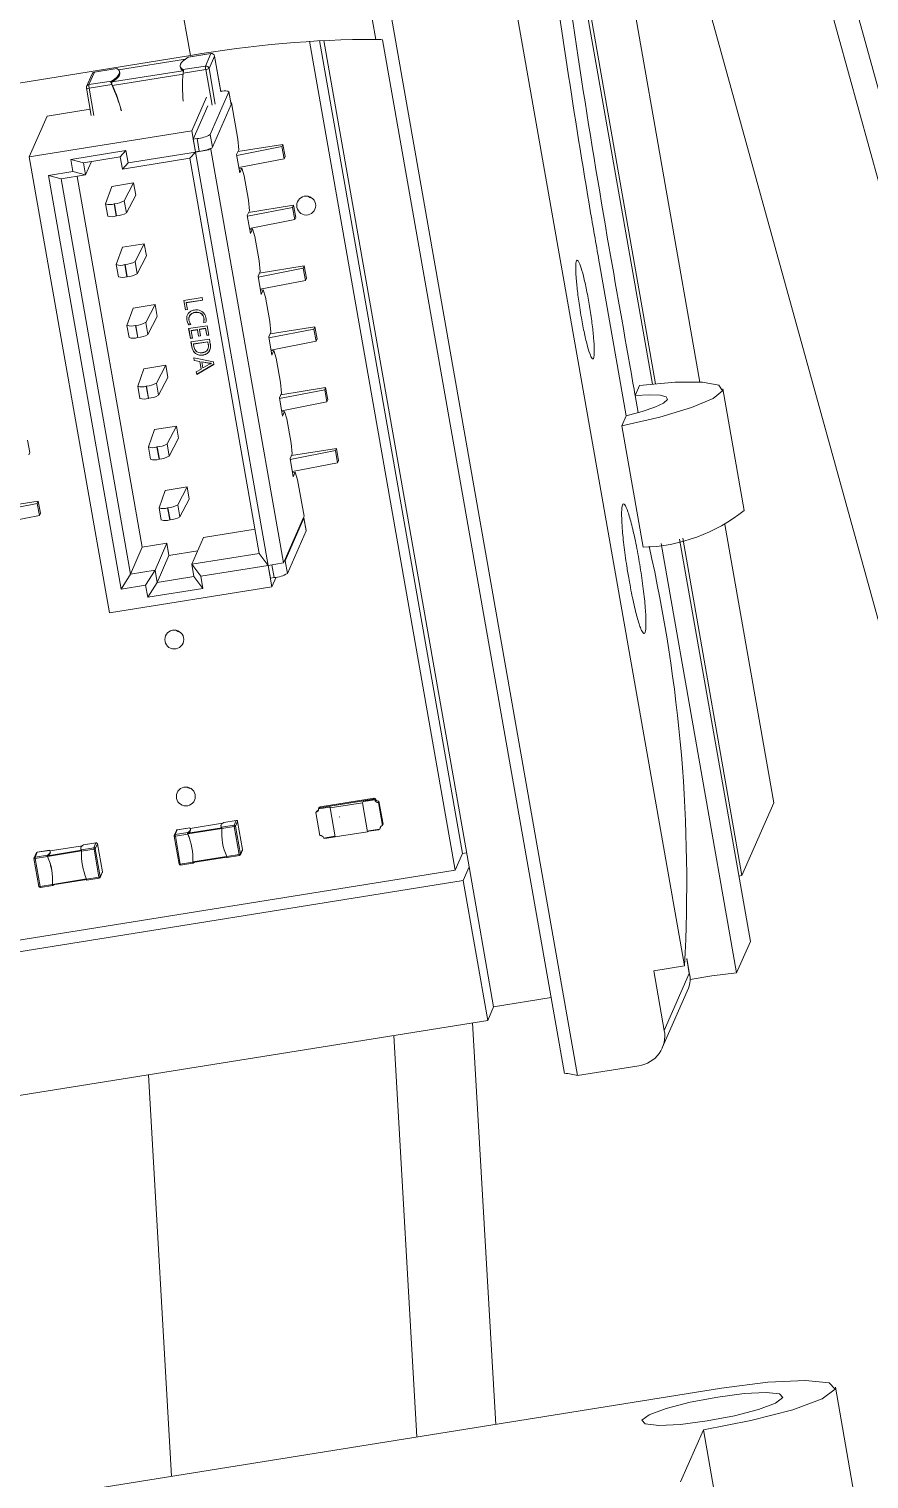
# Model space of a CAD drawing. Header units: millimetres. Extents: x 0 to 1189, y 0 to 841.
# Drawn here: x 299.969 to 302.661, y 567.352 to 571.995 of the extents above; entities that cross this region are included whole.
import ezdxf

# ---------------------------------------------------------------- set-up
doc = ezdxf.new("R2010")
doc.units = ezdxf.units.MM
doc.layers.get('0').update_dxf_attribs({"lineweight": 18})

msp = doc.modelspace()

# ---------------------------------------------------------------- linework, layer by layer
at = {"color": 7, "linetype": 'Continuous', "lineweight": 15}
for p, q in [((302.019, 573.9375), (303.4023, 568.9326)), ((301.6556, 573.8448), (302.9602, 569.1247)), ((301.2298, 573.7685), (302.0695, 568.9948)), ((300.7727, 573.7139), (301.0809, 571.9618)), ((300.8368, 573.7056), (301.7272, 568.6438)), ((300.3837, 572.494), (300.4864, 571.9099)), ((301.8353, 572.4765), (302.1188, 570.8646)), ((301.9666, 570.8583), (301.6965, 572.3937)), ((301.7057, 572.3994), (301.9766, 570.8593)), ((302.5724, 572.2294), (303.4769, 568.957)), ((301.3345, 569.3015), (300.8676, 571.9557)), ((301.3578, 569.3548), (300.8999, 571.9578)), ((300.9138, 571.9586), (301.3794, 569.3118)), ((301.6846, 568.651), (301.1025, 571.9606)), ((300.4864, 571.9099), (299.1109, 571.6898)), ((300.4708, 571.899), (300.256, 571.8647)), ((300.4799, 571.905), (300.5522, 571.9166)), ((300.4799, 571.905), (300.4805, 571.9051)), ((300.5524, 571.9167), (300.4805, 571.9052)), ((300.5522, 571.9166), (300.5347, 571.8766)), ((300.5638, 571.9084), (300.5463, 571.8685)), ((300.5839, 571.7945), (300.5638, 571.9086)), ((300.5638, 571.9086), (300.5638, 571.9084)), ((300.1714, 571.8511), (300.1539, 571.8111)), ((300.1789, 571.8568), (300.1614, 571.8169)), ((300.1789, 571.8568), (300.2512, 571.8684)), ((300.2509, 571.8685), (300.179, 571.857)), ((300.4623, 571.8616), (300.2357, 571.8254)), ((300.2603, 571.8542), (300.2596, 571.8581)), ((300.454, 571.8753), (300.4547, 571.8714)), ((300.5347, 571.8766), (300.4624, 571.865)), ((300.4634, 571.8536), (300.5357, 571.8652)), ((300.1533, 571.8055), (300.1532, 571.8054)), ((300.1532, 571.8054), (300.1685, 571.7186)), ((300.2337, 571.8284), (300.1614, 571.8169)), ((300.1623, 571.8055), (300.2347, 571.817)), ((300.5499, 571.6573), (300.6097, 571.7938)), ((300.6097, 571.7938), (300.6169, 571.753)), ((300.617, 571.7536), (300.6098, 571.7945)), ((300.491, 571.6694), (300.5378, 571.7763)), ((300.4959, 571.6424), (300.5426, 571.749)), ((300.6169, 571.753), (300.5571, 571.6164)), ((300.6177, 571.759), (300.6161, 571.7587)), ((300.6166, 571.7563), (300.6177, 571.759)), ((300.6383, 571.6422), (300.6177, 571.759)), ((299.9703, 571.586), (300.0271, 571.7159)), ((300.0271, 571.7159), (300.1651, 571.738)), ((300.491, 571.6694), (299.9703, 571.586)), ((300.491, 571.6694), (300.503, 571.6012)), ((300.5571, 571.6164), (300.5499, 571.6573)), ((300.28, 571.6056), (300.1031, 571.5773)), ((300.2616, 571.5854), (300.28, 571.6056)), ((300.2868, 571.5666), (300.28, 571.6056)), ((300.4959, 571.6424), (300.5077, 571.6443)), ((300.4959, 571.6424), (300.5031, 571.6016)), ((300.503, 571.6012), (300.5521, 571.6091)), ((300.5031, 571.6016), (300.5149, 571.6035)), ((300.5077, 571.6443), (300.5149, 571.6035)), ((300.5521, 571.6091), (300.5543, 571.614)), ((300.785, 570.2852), (300.5521, 571.6091)), ((300.6347, 571.593), (300.6412, 571.608)), ((300.7797, 571.6184), (300.6352, 571.5902)), ((300.6412, 571.608), (300.6383, 571.6422)), ((300.6389, 571.6025), (300.7828, 571.6256)), ((300.7828, 571.6256), (300.7797, 571.6184)), ((300.7866, 571.5795), (300.7797, 571.6184)), ((300.7897, 571.5866), (300.7828, 571.6256)), ((300.2271, 570.1259), (299.9703, 571.586)), ((300.11, 571.5383), (300.1031, 571.5773)), ((300.1437, 571.5665), (300.1031, 571.5773)), ((300.1437, 571.5665), (300.2616, 571.5854)), ((300.1506, 571.5276), (300.1437, 571.5665)), ((300.1506, 571.5276), (300.1694, 571.5706)), ((300.2616, 571.5854), (300.2685, 571.5464)), ((300.2685, 571.5464), (300.4847, 571.581)), ((300.2685, 571.5464), (300.2868, 571.5666)), ((300.503, 571.6012), (300.2868, 571.5666)), ((300.4847, 571.581), (300.503, 571.6012)), ((300.7072, 570.3156), (300.4847, 571.581)), ((300.5031, 571.6016), (300.503, 571.6012)), ((300.7358, 570.2774), (300.503, 571.6012)), ((300.6347, 571.593), (300.6449, 571.5346)), ((300.7866, 571.5795), (300.642, 571.5513)), ((300.7897, 571.5866), (300.7866, 571.5795)), ((300.11, 571.5383), (300.0314, 571.5257)), ((300.2642, 570.2019), (300.0314, 571.5257)), ((300.0314, 571.5257), (300.072, 571.515)), ((300.072, 571.515), (300.1506, 571.5276)), ((300.2946, 570.2495), (300.072, 571.515)), ((300.1506, 571.5276), (300.11, 571.5383)), ((300.3323, 570.3357), (300.1234, 571.5232)), ((300.6426, 571.5481), (300.6515, 571.5496)), ((300.6515, 571.5496), (300.6449, 571.5346)), ((300.6588, 571.5253), (300.6515, 571.5496)), ((300.6725, 571.4475), (300.6588, 571.5253)), ((300.215, 571.4355), (300.2344, 571.491)), ((300.3047, 571.5023), (300.2344, 571.491)), ((300.3047, 571.5023), (300.2748, 571.4451)), ((300.3115, 571.4633), (300.3047, 571.5023)), ((300.2149, 571.4351), (300.2218, 571.3962)), ((300.2432, 571.4355), (300.2423, 571.4353)), ((300.2423, 571.4353), (300.2491, 571.3964)), ((300.25, 571.3966), (300.2432, 571.4355)), ((300.2817, 571.4062), (300.2748, 571.4451)), ((300.2817, 571.4062), (300.3115, 571.4633)), ((300.814, 571.4238), (300.6694, 571.3955)), ((300.6755, 571.4133), (300.6725, 571.4475)), ((300.6731, 571.4078), (300.8171, 571.4309)), ((300.8171, 571.4309), (300.814, 571.4238)), ((300.8208, 571.3848), (300.814, 571.4238)), ((300.8239, 571.392), (300.8171, 571.4309)), ((300.25, 571.3966), (300.2491, 571.3964)), ((300.6689, 571.3983), (300.6755, 571.4133)), ((300.6689, 571.3983), (300.6792, 571.3399)), ((300.8208, 571.3848), (300.6763, 571.3566)), ((300.8239, 571.392), (300.8208, 571.3848)), ((300.6768, 571.3534), (300.6858, 571.3549)), ((300.6858, 571.3549), (300.6792, 571.3399)), ((300.6931, 571.3307), (300.6858, 571.3549)), ((300.7068, 571.2528), (300.6931, 571.3307)), ((300.2492, 571.2409), (300.2687, 571.2963)), ((300.3389, 571.3076), (300.2687, 571.2963)), ((300.3389, 571.3076), (300.3091, 571.2504)), ((300.3458, 571.2687), (300.3389, 571.3076)), ((300.2492, 571.2405), (300.256, 571.2015)), ((300.2774, 571.2408), (300.2765, 571.2407)), ((300.2765, 571.2407), (300.2834, 571.2017)), ((300.2843, 571.2019), (300.2774, 571.2408)), ((300.3159, 571.2115), (300.3091, 571.2504)), ((300.3159, 571.2115), (300.3458, 571.2687)), ((300.7097, 571.2186), (300.7068, 571.2528)), ((300.7073, 571.2132), (300.8513, 571.2362)), ((300.8513, 571.2362), (300.8482, 571.2291)), ((300.8582, 571.1973), (300.8513, 571.2362)), ((301.7971, 571.2434), (301.8827, 570.7567)), ((300.2843, 571.2019), (300.2834, 571.2017)), ((300.7032, 571.2036), (300.7097, 571.2186)), ((300.7032, 571.2036), (300.7134, 571.1452)), ((300.8482, 571.2291), (300.7036, 571.2008)), ((300.855, 571.1901), (300.7105, 571.1619)), ((300.855, 571.1901), (300.8482, 571.2291)), ((300.8582, 571.1973), (300.855, 571.1901)), ((300.711, 571.1588), (300.72, 571.1602)), ((300.72, 571.1602), (300.7134, 571.1452)), ((300.7273, 571.136), (300.72, 571.1602)), ((300.2834, 571.0462), (300.3029, 571.1017)), ((300.3732, 571.1129), (300.3029, 571.1017)), ((300.3732, 571.1129), (300.3433, 571.0558)), ((300.38, 571.074), (300.3732, 571.1129)), ((300.5241, 571.1349), (300.4651, 571.1254)), ((300.4651, 571.1254), (300.4704, 571.0955)), ((300.4705, 571.0958), (300.4653, 571.1255)), ((300.4704, 571.0955), (300.4769, 571.0966)), ((300.4705, 571.0958), (300.4704, 571.0955)), ((300.4768, 571.0968), (300.4705, 571.0958)), ((300.473, 571.1186), (300.5255, 571.127)), ((300.4731, 571.119), (300.473, 571.1186)), ((300.4769, 571.0966), (300.473, 571.1186)), ((300.5254, 571.1273), (300.4731, 571.119)), ((300.5255, 571.127), (300.5241, 571.1349)), ((300.741, 571.0581), (300.7273, 571.136)), ((300.3502, 571.0168), (300.3433, 571.0558)), ((300.3502, 571.0168), (300.38, 571.074)), ((300.4755, 571.0634), (300.4754, 571.063)), ((300.482, 571.0476), (300.4884, 571.0486)), ((300.4821, 571.0479), (300.482, 571.0476)), ((300.4882, 571.0489), (300.4821, 571.0479)), ((300.4843, 571.077), (300.4841, 571.0767)), ((300.5016, 571.0876), (300.5015, 571.0873)), ((300.5283, 571.055), (300.5362, 571.0563)), ((300.5285, 571.0553), (300.5283, 571.055)), ((300.5364, 571.0566), (300.5285, 571.0553)), ((300.5298, 571.0696), (300.5297, 571.0693)), ((300.744, 571.0239), (300.741, 571.0581)), ((300.2834, 571.0458), (300.2903, 571.0068)), ((300.3117, 571.0461), (300.3108, 571.046)), ((300.3108, 571.046), (300.3176, 571.007)), ((300.3185, 571.0072), (300.3117, 571.0461)), ((300.3185, 571.0072), (300.3176, 571.007)), ((300.5399, 571.0451), (300.4809, 571.0357)), ((300.4809, 571.0357), (300.4864, 571.0043)), ((300.4866, 571.0047), (300.4811, 571.0357)), ((300.4864, 571.0043), (300.4929, 571.0054)), ((300.4866, 571.0047), (300.4864, 571.0043)), ((300.4928, 571.0057), (300.4866, 571.0047)), ((300.5474, 571.0024), (300.4884, 570.9929)), ((300.4888, 571.0289), (300.5089, 571.0321)), ((300.4889, 571.0292), (300.4888, 571.0289)), ((300.4929, 571.0054), (300.4888, 571.0289)), ((300.509, 571.0324), (300.4889, 571.0292)), ((300.509, 571.0324), (300.5089, 571.0321)), ((300.5089, 571.0321), (300.5125, 571.0114)), ((300.5127, 571.0118), (300.509, 571.0324)), ((300.5125, 571.0114), (300.519, 571.0125)), ((300.5127, 571.0118), (300.5125, 571.0114)), ((300.5189, 571.0128), (300.5127, 571.0118)), ((300.5154, 571.0331), (300.5348, 571.0362)), ((300.5155, 571.0335), (300.5154, 571.0331)), ((300.519, 571.0125), (300.5154, 571.0331)), ((300.5349, 571.0366), (300.5155, 571.0335)), ((300.5349, 571.0366), (300.5348, 571.0362)), ((300.5348, 571.0362), (300.5387, 571.0142)), ((300.5388, 571.0145), (300.5349, 571.0366)), ((300.5387, 571.0142), (300.5451, 571.0152)), ((300.5388, 571.0145), (300.5387, 571.0142)), ((300.5451, 571.0155), (300.5388, 571.0145)), ((300.5451, 571.0152), (300.5399, 571.0451)), ((300.5503, 570.9859), (300.5474, 571.0024)), ((300.7374, 571.0089), (300.744, 571.0239)), ((300.7374, 571.0089), (300.7477, 570.9505)), ((300.8824, 571.0344), (300.7379, 571.0062)), ((300.7416, 571.0185), (300.8856, 571.0415)), ((300.8856, 571.0415), (300.8824, 571.0344)), ((300.8893, 570.9955), (300.8824, 571.0344)), ((300.8924, 571.0026), (300.8856, 571.0415)), ((300.8924, 571.0026), (300.8893, 570.9955)), ((300.4884, 570.9929), (300.4912, 570.9771)), ((300.4914, 570.9774), (300.4886, 570.993)), ((300.4912, 570.9771), (300.4914, 570.9774)), ((300.4963, 570.9862), (300.5423, 570.9935)), ((300.4964, 570.9865), (300.4963, 570.9862)), ((300.4977, 570.9779), (300.4963, 570.9862)), ((300.4964, 570.9865), (300.5424, 570.9938)), ((300.542, 570.9692), (300.5422, 570.9695)), ((300.5424, 570.9938), (300.5423, 570.9935)), ((300.5423, 570.9935), (300.5438, 570.9849)), ((300.5424, 570.9938), (300.5439, 570.9852)), ((300.5438, 570.9849), (300.5439, 570.9852)), ((300.8893, 570.9955), (300.7447, 570.9672)), ((300.7453, 570.9641), (300.7542, 570.9655)), ((300.7542, 570.9655), (300.7477, 570.9505)), ((300.7616, 570.9413), (300.7542, 570.9655)), ((300.3177, 570.8515), (300.3371, 570.907)), ((300.4074, 570.9182), (300.3371, 570.907)), ((300.4074, 570.9182), (300.3776, 570.8611)), ((300.4143, 570.8793), (300.4074, 570.9182)), ((300.5603, 570.929), (300.4974, 570.9417)), ((300.4974, 570.9417), (300.4989, 570.9331)), ((300.4991, 570.9334), (300.4977, 570.9416)), ((300.4991, 570.9334), (300.4989, 570.9331)), ((300.4989, 570.9331), (300.5165, 570.9302)), ((300.5166, 570.9305), (300.4991, 570.9334)), ((300.5067, 570.889), (300.5617, 570.9212)), ((300.5616, 570.9214), (300.5069, 570.8893)), ((300.5166, 570.9305), (300.5165, 570.9302)), ((300.5165, 570.9302), (300.5207, 570.9061)), ((300.5209, 570.9064), (300.5166, 570.9305)), ((300.5233, 570.9293), (300.5234, 570.9296)), ((300.5267, 570.9097), (300.5233, 570.9293)), ((300.5233, 570.9293), (300.5494, 570.9245)), ((300.5496, 570.9248), (300.5234, 570.9296)), ((300.5498, 570.9225), (300.5267, 570.9097)), ((300.5271, 570.9511), (300.5269, 570.9508)), ((300.5494, 570.9245), (300.5496, 570.9248)), ((300.5537, 570.9242), (300.5539, 570.9245)), ((300.5539, 570.9244), (300.5538, 570.924)), ((300.5617, 570.9212), (300.5603, 570.929)), ((300.7753, 570.8634), (300.7616, 570.9413)), ((300.3844, 570.8221), (300.3776, 570.8611)), ((300.3844, 570.8221), (300.4143, 570.8793)), ((300.5207, 570.9061), (300.5052, 570.8975)), ((300.5052, 570.8975), (300.5067, 570.889)), ((300.5069, 570.8893), (300.5054, 570.8976)), ((300.5069, 570.8893), (300.5067, 570.889)), ((300.5209, 570.9064), (300.5207, 570.9061)), ((300.7782, 570.8292), (300.7753, 570.8634)), ((300.3177, 570.8511), (300.3245, 570.8122)), ((300.3459, 570.8514), (300.345, 570.8513)), ((300.345, 570.8513), (300.3519, 570.8124)), ((300.3528, 570.8125), (300.3459, 570.8514)), ((300.7716, 570.8142), (300.7782, 570.8292)), ((300.7716, 570.8142), (300.7819, 570.7558)), ((300.9167, 570.8397), (300.7721, 570.8115)), ((300.7758, 570.8238), (300.9198, 570.8468)), ((300.9198, 570.8468), (300.9167, 570.8397)), ((300.9235, 570.8008), (300.9167, 570.8397)), ((300.9267, 570.8079), (300.9198, 570.8468)), ((301.9112, 570.822), (301.9252, 570.8539)), ((302.2611, 570.4536), (302.1927, 570.8429)), ((300.3528, 570.8125), (300.3519, 570.8124)), ((300.9235, 570.8008), (300.779, 570.7725)), ((300.7795, 570.7694), (300.7885, 570.7708)), ((300.7885, 570.7708), (300.7819, 570.7558)), ((300.7958, 570.7466), (300.7885, 570.7708)), ((300.9267, 570.8079), (300.9235, 570.8008)), ((300.4417, 570.7235), (300.3714, 570.7123)), ((300.4417, 570.7235), (300.4118, 570.6664)), ((300.4485, 570.6846), (300.4417, 570.7235)), ((300.8095, 570.6687), (300.7958, 570.7466)), ((301.8687, 570.7249), (301.8827, 570.7567)), ((301.8687, 570.7249), (301.9372, 570.3355)), ((299.9716, 570.639), (299.9648, 570.678)), ((300.3519, 570.6568), (300.3714, 570.7123)), ((300.4186, 570.6275), (300.4485, 570.6846)), ((299.9716, 570.639), (299.9685, 570.6319)), ((300.3519, 570.6564), (300.3587, 570.6175)), ((300.3802, 570.6568), (300.3793, 570.6566)), ((300.3793, 570.6566), (300.3861, 570.6177)), ((300.387, 570.6178), (300.3802, 570.6568)), ((300.4186, 570.6275), (300.4118, 570.6664)), ((300.8059, 570.6196), (300.8125, 570.6345)), ((300.9509, 570.645), (300.8064, 570.6168)), ((300.8125, 570.6345), (300.8095, 570.6687)), ((300.8101, 570.6291), (300.9541, 570.6522)), ((300.9541, 570.6522), (300.9509, 570.645)), ((300.9578, 570.6061), (300.9509, 570.645)), ((300.9609, 570.6132), (300.9541, 570.6522)), ((300.387, 570.6178), (300.3861, 570.6177)), ((300.8059, 570.6196), (300.8162, 570.5612)), ((300.9578, 570.6061), (300.8132, 570.5778)), ((300.9609, 570.6132), (300.9578, 570.6061)), ((300.8138, 570.5747), (300.8227, 570.5761)), ((300.8227, 570.5761), (300.8162, 570.5612)), ((300.8301, 570.5519), (300.8227, 570.5761)), ((300.8506, 570.4351), (300.8301, 570.5519)), ((300.3862, 570.4621), (300.4056, 570.5176)), ((300.4759, 570.5289), (300.4056, 570.5176)), ((300.4759, 570.5289), (300.446, 570.4717)), ((300.4529, 570.4328), (300.4828, 570.4899)), ((300.4828, 570.4899), (300.4759, 570.5289)), ((299.9959, 570.4761), (299.8513, 570.4479)), ((299.855, 570.4602), (299.999, 570.4833)), ((299.999, 570.4833), (299.9959, 570.4761)), ((300.0027, 570.4372), (299.9959, 570.4761)), ((300.0059, 570.4443), (299.999, 570.4833)), ((300.0059, 570.4443), (300.0027, 570.4372)), ((300.3861, 570.4617), (300.393, 570.4228)), ((300.4144, 570.4621), (300.4135, 570.4619)), ((300.4135, 570.4619), (300.4203, 570.423)), ((300.4213, 570.4231), (300.4144, 570.4621)), ((300.4529, 570.4328), (300.446, 570.4717)), ((300.0027, 570.4372), (299.8582, 570.409)), ((300.4213, 570.4231), (300.4203, 570.423)), ((300.8487, 570.4309), (300.7871, 570.2902)), ((300.79, 570.2926), (300.8498, 570.4291)), ((300.8506, 570.4351), (300.8487, 570.4309)), ((300.8498, 570.4291), (300.857, 570.3882)), ((300.8571, 570.3889), (300.8499, 570.4298)), ((302.1991, 570.408), (302.3557, 569.5176)), ((300.4911, 570.281), (300.5288, 570.3672)), ((300.5288, 570.3672), (300.6935, 570.3936)), ((300.7972, 570.2517), (300.857, 570.3882)), ((300.857, 570.3882), (300.8571, 570.3889)), ((302.2806, 569.0731), (302.0539, 570.3619)), ((302.0637, 570.3645), (302.2537, 569.2844)), ((300.3323, 570.3357), (300.2946, 570.2495)), ((300.3323, 570.3357), (300.4109, 570.3483)), ((300.4109, 570.3483), (300.3732, 570.2621)), ((300.38, 570.2232), (300.4178, 570.3094)), ((300.4109, 570.3483), (300.4178, 570.3094)), ((300.4178, 570.3094), (300.51, 570.3241)), ((300.7072, 570.3156), (300.4911, 570.281)), ((300.7358, 570.2774), (300.7072, 570.3156)), ((302.2366, 568.9725), (301.9947, 570.3477)), ((300.3732, 570.2621), (300.2946, 570.2495)), ((300.3428, 570.2145), (300.3732, 570.2621)), ((300.38, 570.2232), (300.3732, 570.2621)), ((300.5197, 570.2428), (300.4911, 570.281)), ((300.4911, 570.281), (300.4979, 570.2421)), ((300.5197, 570.2428), (300.7358, 570.2774)), ((300.785, 570.2852), (300.7358, 570.2774)), ((300.7358, 570.2774), (300.7478, 570.2092)), ((300.736, 570.2774), (300.7432, 570.2368)), ((300.7871, 570.2902), (300.785, 570.2852)), ((300.7972, 570.2517), (300.79, 570.2926)), ((300.2946, 570.2495), (300.2642, 570.2019)), ((300.2642, 570.2019), (300.3428, 570.2145)), ((300.3497, 570.1755), (300.3428, 570.2145)), ((300.3497, 570.1755), (300.38, 570.2232)), ((300.4979, 570.2421), (300.38, 570.2232)), ((300.5265, 570.2039), (300.4979, 570.2421)), ((300.5265, 570.2039), (300.5197, 570.2428)), ((300.7432, 570.2368), (300.755, 570.2387)), ((300.7612, 570.2398), (300.7478, 570.2092)), ((300.2271, 570.1259), (300.7478, 570.2092)), ((300.3497, 570.1755), (300.5265, 570.2039)), ((300.9004, 569.5008), (301.0733, 569.5285)), ((300.9018, 569.5041), (301.0748, 569.5318)), ((301.0409, 569.5233), (300.9328, 569.506)), ((300.9342, 569.5007), (301.0374, 569.5172)), ((301.0409, 569.5233), (301.0374, 569.5172)), ((301.0374, 569.5172), (301.0537, 569.4246)), ((301.0408, 569.521), (301.0774, 569.5268)), ((301.0412, 569.5214), (301.0409, 569.5233)), ((301.0738, 569.5266), (301.0412, 569.5214)), ((301.0733, 569.5285), (301.0748, 569.5318)), ((301.0753, 569.5299), (301.0738, 569.5266)), ((301.0792, 569.5308), (301.0752, 569.5302)), ((301.0774, 569.5268), (301.0792, 569.5308)), ((301.0907, 569.5227), (301.089, 569.5187)), ((301.089, 569.5187), (301.102, 569.4447)), ((301.0907, 569.5227), (301.1037, 569.4487)), ((302.3557, 569.5176), (302.2537, 569.2844)), ((300.8885, 569.4866), (300.8903, 569.4906)), ((300.9015, 569.4126), (300.8885, 569.4866)), ((300.8966, 569.4979), (300.9332, 569.5038)), ((300.8984, 569.5019), (300.8966, 569.4979)), ((300.901, 569.5023), (300.8984, 569.5019)), ((300.9004, 569.5008), (300.9018, 569.5041)), ((300.9005, 569.4988), (300.9004, 569.5008)), ((300.9342, 569.5007), (300.9328, 569.506)), ((300.9328, 569.506), (300.9331, 569.5041)), ((300.9504, 569.4081), (300.9342, 569.5007)), ((300.9631, 569.4728), (300.963, 569.4724)), ((300.9637, 569.4714), (300.9631, 569.4728)), ((300.4416, 569.4284), (300.4349, 569.413)), ((300.4446, 569.4306), (300.4379, 569.4153)), ((300.4778, 569.4217), (300.4379, 569.4153)), ((300.4845, 569.437), (300.4446, 569.4306)), ((300.4844, 569.4371), (300.4447, 569.4307)), ((300.587, 569.4372), (300.4782, 569.4198)), ((300.5872, 569.4349), (300.4784, 569.4175)), ((300.5899, 569.4519), (300.4861, 569.4353)), ((300.4873, 569.4315), (300.4869, 569.4334)), ((300.5842, 569.4428), (300.5846, 569.4408)), ((300.6265, 569.4455), (300.5866, 569.4391)), ((300.587, 569.4346), (300.6269, 569.441)), ((300.5933, 569.4545), (300.6333, 569.4608)), ((300.5933, 569.4545), (300.5935, 569.4545)), ((300.6333, 569.4609), (300.5935, 569.4545)), ((300.6333, 569.4608), (300.6265, 569.4455)), ((300.6269, 569.441), (300.6427, 569.3514)), ((300.6312, 569.4423), (300.6379, 569.4576)), ((300.6469, 569.3527), (300.6312, 569.4423)), ((300.6536, 569.3681), (300.6379, 569.4576)), ((300.6536, 569.368), (300.6379, 569.4576)), ((300.6379, 569.4576), (300.6379, 569.4576)), ((301.0537, 569.4246), (300.9504, 569.4081)), ((301.0537, 569.4246), (301.058, 569.426)), ((301.0939, 569.4334), (301.0573, 569.4275)), ((301.058, 569.426), (301.0577, 569.4276)), ((301.0904, 569.4312), (301.058, 569.426)), ((301.0904, 569.4312), (301.0912, 569.433)), ((301.0956, 569.4374), (301.0939, 569.4334)), ((301.102, 569.4447), (301.1037, 569.4487)), ((300.1406, 569.38), (300.0369, 569.3634)), ((300.1441, 569.3825), (300.184, 569.3889)), ((300.1441, 569.3825), (300.1443, 569.3826)), ((300.1841, 569.389), (300.1443, 569.3826)), ((300.184, 569.3889), (300.1773, 569.3736)), ((300.1819, 569.3704), (300.1887, 569.3857)), ((300.2044, 569.2962), (300.1887, 569.3857)), ((300.2044, 569.2961), (300.1887, 569.3857)), ((300.1887, 569.3857), (300.1887, 569.3857)), ((300.4347, 569.4108), (300.4346, 569.4107)), ((300.4346, 569.4107), (300.4504, 569.3212)), ((300.4383, 569.4108), (300.4782, 569.4172)), ((300.4383, 569.4108), (300.454, 569.3212)), ((300.4778, 569.4189), (300.4775, 569.4194)), ((300.9497, 569.4103), (300.9131, 569.4045)), ((300.9175, 569.4035), (300.9171, 569.4051)), ((300.9499, 569.4087), (300.9175, 569.4035)), ((300.9496, 569.4103), (300.9499, 569.4087)), ((300.9504, 569.4081), (300.9499, 569.4087)), ((299.9854, 569.3389), (299.9854, 569.3388)), ((299.9854, 569.3388), (300.0012, 569.2493)), ((299.9924, 569.3565), (299.9857, 569.3411)), ((299.9954, 569.3587), (299.9887, 569.3434)), ((300.0286, 569.3498), (299.9887, 569.3434)), ((299.9891, 569.3389), (300.029, 569.3452)), ((299.9891, 569.3389), (300.0048, 569.2493)), ((300.0352, 569.3652), (299.9954, 569.3588)), ((300.0353, 569.3651), (299.9954, 569.3587)), ((300.0286, 569.347), (300.0283, 569.3475)), ((300.1377, 569.3653), (300.029, 569.3479)), ((300.1379, 569.363), (300.0292, 569.3456)), ((300.038, 569.3596), (300.0377, 569.3615)), ((300.135, 569.3709), (300.1354, 569.3689)), ((300.1773, 569.3736), (300.1374, 569.3672)), ((300.1378, 569.3627), (300.1777, 569.3691)), ((300.1777, 569.3691), (300.1935, 569.2795)), ((300.1977, 569.2808), (300.1819, 569.3704)), ((300.4945, 569.3263), (300.6034, 569.3437)), ((300.6427, 569.3514), (300.6028, 569.345)), ((300.6038, 569.3418), (300.6436, 569.3481)), ((300.6466, 569.3505), (300.6534, 569.3658)), ((300.6536, 569.368), (300.6469, 569.3527)), ((301.3578, 569.3548), (301.3345, 569.3015)), ((301.3714, 569.357), (301.3578, 569.3548)), ((299.4128, 568.9939), (301.3345, 569.3015)), ((300.1974, 569.2786), (300.2041, 569.2939)), ((300.2044, 569.2961), (300.1977, 569.2808)), ((300.494, 569.3276), (300.454, 569.3212)), ((300.455, 569.3179), (300.4948, 569.3243)), ((300.494, 569.3259), (300.4941, 569.3266)), ((301.3604, 569.2685), (301.3794, 569.3118)), ((301.4581, 568.864), (301.3794, 569.3118)), ((302.2537, 569.2844), (302.2437, 569.2828)), ((301.3604, 569.2685), (299.3953, 568.9539)), ((300.0448, 569.2557), (300.0048, 569.2493)), ((300.0058, 569.246), (300.0455, 569.2524)), ((300.0448, 569.254), (300.0449, 569.2547)), ((300.0453, 569.2544), (300.1542, 569.2718)), ((300.1935, 569.2795), (300.1535, 569.2731)), ((300.1546, 569.2698), (300.1944, 569.2762)), ((301.4392, 568.8207), (301.3604, 569.2685)), ((302.2806, 569.0731), (302.2366, 568.9725)), ((302.0867, 568.9627), (302.0768, 569.0187)), ((302.0695, 568.9948), (301.9713, 568.9791)), ((301.9713, 568.9791), (302.0048, 568.7883)), ((302.0048, 568.7883), (302.0847, 568.9709)), ((301.9982, 568.7325), (302.0821, 568.9241)), ((301.4392, 568.8207), (301.4581, 568.864)), ((301.4581, 568.864), (301.642, 568.8934)), ((299.4741, 568.5062), (301.4392, 568.8207)), ((301.1381, 568.7725), (301.2124, 567.4867)), ((301.4648, 567.5271), (301.3905, 568.8129)), ((300.3521, 568.6467), (300.4264, 567.3609)), ((301.9237, 568.6753), (301.7272, 568.6438)), ((299.0441, 567.1397), (302.1882, 567.6429)), ((302.6557, 567.0616), (302.553, 567.6456)), ((302.1299, 567.5097), (302.057, 567.3432)), ((302.2326, 566.9257), (302.1299, 567.5097))]:
    msp.add_line(p, q, dxfattribs=at)
at = {"color": 8, "linetype": 'Continuous', "lineweight": 15}
for p, q in [((300.4706, 571.8989), (300.2561, 571.8646)), ((300.5524, 571.9167), (300.5522, 571.9166)), ((300.5838, 571.7943), (300.5638, 571.9084)), ((300.179, 571.857), (300.1789, 571.8568)), ((300.2367, 571.814), (300.4631, 571.8502)), ((300.5357, 571.8652), (300.5558, 571.7511)), ((300.5463, 571.8685), (300.5663, 571.7544)), ((300.1623, 571.8055), (300.1776, 571.7186)), ((301.9209, 570.7674), (301.9112, 570.822)), ((300.755, 570.2387), (300.7478, 570.2793)), ((300.4447, 569.4307), (300.4446, 569.4306)), ((300.5898, 569.4519), (300.4862, 569.4353)), ((300.6333, 569.4608), (300.6333, 569.4609)), ((300.1406, 569.38), (300.0369, 569.3634)), ((300.184, 569.3889), (300.1841, 569.389)), ((299.9954, 569.3588), (299.9954, 569.3587)), ((300.4941, 569.3279), (300.6026, 569.3453)), ((300.6536, 569.3681), (300.6536, 569.368)), ((300.2044, 569.2962), (300.2044, 569.2961)), ((300.0449, 569.256), (300.1534, 569.2734)), ((302.0847, 568.9709), (302.0765, 569.0174))]:
    msp.add_line(p, q, dxfattribs=at)
at = {"color": 7, "linetype": 'Continuous', "lineweight": 15}
for points in [[(300.4624, 571.865), (300.4575, 571.8688), (300.4547, 571.873), (300.4538, 571.8776), (300.455, 571.8824), (300.4583, 571.8877), (300.4635, 571.8932), (300.4707, 571.899), (300.4799, 571.905)], [(300.2512, 571.8684), (300.2561, 571.8646), (300.2589, 571.8604), (300.2597, 571.8559), (300.2585, 571.851), (300.2553, 571.8458), (300.2501, 571.8403), (300.2429, 571.8345), (300.2337, 571.8284)], [(300.2603, 571.8542), (300.2604, 571.8518), (300.2592, 571.8471), (300.2561, 571.8421), (300.2512, 571.8367), (300.2444, 571.8312), (300.2357, 571.8254)], [(300.5837, 571.7956), (300.5882, 571.7961), (300.5947, 571.7966), (300.6003, 571.7967), (300.6047, 571.7965), (300.6079, 571.7959), (300.6096, 571.795), (300.6097, 571.7938)], [(301.9252, 570.8539), (302.0392, 570.8639), (302.1273, 570.8642), (302.18, 570.8547), (302.1917, 570.8365), (302.1611, 570.8116), (302.0915, 570.7826), (301.9904, 570.7526), (301.8687, 570.7249)], [(301.8827, 570.7567), (301.9337, 570.7702), (301.9747, 570.784), (302.0024, 570.797), (302.0149, 570.8082), (302.0111, 570.8169), (301.9914, 570.8223), (301.9573, 570.824), (301.9112, 570.822)], [(300.4845, 569.437), (300.486, 569.4355), (300.4868, 569.4339), (300.487, 569.4321), (300.4864, 569.4302), (300.4853, 569.4282), (300.4834, 569.4262), (300.481, 569.424), (300.4778, 569.4217)], [(300.5866, 569.4391), (300.5851, 569.4407), (300.5843, 569.4423), (300.5842, 569.4441), (300.5847, 569.4459), (300.5859, 569.4479), (300.5877, 569.45), (300.5902, 569.4522), (300.5933, 569.4545)], [(301.0956, 569.4409), (301.0955, 569.4393), (301.0956, 569.4374)], [(300.1374, 569.3672), (300.1359, 569.3688), (300.1351, 569.3704), (300.135, 569.3722), (300.1355, 569.374), (300.1367, 569.376), (300.1385, 569.3781), (300.141, 569.3803), (300.1441, 569.3825)], [(300.0353, 569.3651), (300.0368, 569.3636), (300.0376, 569.362), (300.0377, 569.3602), (300.0372, 569.3583), (300.0361, 569.3563), (300.0342, 569.3542), (300.0317, 569.3521), (300.0286, 569.3498)], [(300.6021, 569.3435), (300.6023, 569.3433), (300.6037, 569.3418)], [(300.4949, 569.3244), (300.4981, 569.3266), (300.4984, 569.3269)], [(300.0457, 569.2525), (300.0489, 569.2547), (300.0492, 569.255)], [(300.1529, 569.2716), (300.1531, 569.2714), (300.1545, 569.2699)], [(302.2366, 568.9725), (302.1571, 568.9634), (302.0877, 568.9514)], [(302.1882, 567.6429), (302.3364, 567.6619), (302.4576, 567.6679), (302.5333, 567.6599), (302.5521, 567.6392), (302.511, 567.609), (302.4163, 567.5737), (302.2825, 567.5389), (302.1299, 567.5097)], [(301.9331, 567.5402), (301.9567, 567.5576), (302.0111, 567.5778), (302.0881, 567.5979), (302.1758, 567.6146), (302.261, 567.6256), (302.3307, 567.629), (302.3743, 567.6244), (302.385, 567.6125), (302.3614, 567.5951), (302.307, 567.5748), (302.23, 567.5548), (302.1423, 567.538), (302.0571, 567.5271), (301.9874, 567.5237), (301.9439, 567.5282), (301.9331, 567.5402)]]:
    msp.add_lwpolyline(points, dxfattribs=at)
for centre in [(300.8576, 571.4297), (300.4349, 570.0401), (300.4719, 569.5376)]:
    msp.add_circle(centre, 0.0303, dxfattribs=at)
for centre, radius, start, end in [((301.08, 568.5373), 3.4245, 89.9863, 99.9825), ((301.0679, 571.5165), 0.4455, 85.5473, 88.3344), ((300.5538, 571.9066), 0.0101, 10.3067, 99.1095), ((300.5539, 571.9069), 0.00999, 8.976, 98.8767), ((300.1806, 571.8471), 0.00995, 99.1374, 153.4592), ((300.4692, 571.8749), 0.0149, 193.4253, 242.564), ((300.8973, 571.81), 0.4361, 174.2634, 186.0083), ((300.5363, 571.8666), 0.0101, 10.3276, 99.1814), ((300.5758, 571.8744), 0.0412, 176.9451, 192.9193), ((300.5342, 571.889), 0.0238, 273.6539, 300.497), ((300.1628, 571.8072), 0.00973, 156.4019, 190.0402), ((300.2023, 571.8146), 0.041, 176.9099, 192.9546), ((299.8351, 571.6258), 0.4429, 13.9526, 25.5768), ((299.8361, 571.6267), 0.4423, 13.9482, 25.0551), ((300.6159, 571.7534), 0.00112, 334.6169, 8.5292), ((300.5014, 571.7401), 0.096, 273.761, 300.3648), ((300.4963, 571.7513), 0.1491, 277.158, 292.8647), ((300.5516, 571.6201), 0.00663, 293.3938, 326.2057), ((300.2289, 571.4711), 0.0382, 248.6548, 290.5451), ((300.238, 571.5091), 0.0738, 273.9967, 299.8807), ((300.881, 571.4839), 0.0305, 232.381, 260.2791), ((300.2352, 571.4383), 0.0442, 252.3684, 288.4305), ((300.2449, 571.4702), 0.0738, 273.9939, 299.8835), ((300.2631, 571.2766), 0.0383, 248.6892, 290.4608), ((300.2723, 571.3144), 0.0738, 273.9939, 299.8835), ((300.2694, 571.2439), 0.0444, 252.4796, 288.3692), ((300.2791, 571.2755), 0.0738, 273.9979, 299.8825), ((300.2974, 571.0819), 0.0383, 248.6945, 290.4555), ((300.3065, 571.1198), 0.0738, 273.9967, 299.8807), ((300.3036, 571.0489), 0.0441, 252.3716, 288.4773), ((300.3133, 571.081), 0.074, 274.0416, 299.8753), ((300.3408, 570.9251), 0.0738, 273.9939, 299.8835), ((300.3316, 570.887), 0.0381, 248.5825, 290.5675), ((300.3476, 570.8861), 0.0738, 274.0169, 299.9031), ((300.3379, 570.8542), 0.0441, 252.3701, 288.4787), ((300.3659, 570.6923), 0.0381, 248.5805, 290.5694), ((300.375, 570.7304), 0.0738, 274.0128, 299.9041), ((300.3721, 570.6595), 0.0441, 252.3716, 288.4773), ((300.3819, 570.6914), 0.0738, 273.9939, 299.8835), ((300.4001, 570.4976), 0.0381, 248.5825, 290.5675), ((300.4093, 570.5357), 0.0738, 273.9979, 299.8825), ((301.9227, 570.8786), 0.5433, 271.5274, 308.5262), ((300.4064, 570.4648), 0.044, 252.3301, 288.5187), ((300.4161, 570.4968), 0.0738, 273.9979, 299.8825), ((300.8485, 570.4295), 0.00136, 342.0104, 79.7461), ((297.1968, 569.2606), 4.8799, 356.8772, 12.7704), ((300.7845, 570.2963), 0.00667, 293.5044, 326.0951), ((300.7487, 570.3345), 0.096, 273.7637, 300.3621), ((300.4587, 570.0953), 0.0316, 232.8618, 259.7982), ((300.4955, 569.5924), 0.0311, 232.6884, 260.0569), ((301.0842, 569.5303), 0.0111, 189.6358, 199.9389), ((301.0868, 569.534), 0.0122, 190.2203, 199.5207), ((301.0873, 569.5286), 0.0101, 190.3011, 279.194), ((301.0891, 569.5327), 0.0101, 190.3067, 279.1095), ((300.887, 569.4962), 0.00975, 278.7892, 9.9244), ((300.8888, 569.5003), 0.00978, 278.7851, 323.2452), ((300.4454, 569.4266), 0.0042, 100.1759, 135.076), ((300.4725, 569.4335), 0.0149, 292.23, 352.0948), ((300.5904, 569.442), 0.0059, 191.7819, 234.8995), ((300.783, 569.4229), 0.1963, 176.5892, 203.3654), ((300.6272, 569.4415), 0.00405, 10.4122, 98.99), ((300.6428, 569.4446), 0.0163, 176.8484, 193.0007), ((300.6263, 569.4506), 0.00967, 273.9112, 300.317), ((300.6339, 569.457), 0.00399, 8.873, 98.9477), ((300.6339, 569.4569), 0.00404, 10.2995, 99.1027), ((301.1033, 569.4333), 0.0131, 182.2447, 189.5816), ((301.1035, 569.4351), 0.00975, 98.7892, 189.9244), ((300.1847, 569.3849), 0.00404, 10.2995, 99.1027), ((300.1847, 569.3851), 0.00399, 8.873, 98.9477), ((300.4385, 569.4115), 0.0039, 156.4366, 190.0642), ((300.4542, 569.4144), 0.0163, 176.8382, 193.0109), ((300.298, 569.3393), 0.1963, 356.5892, 23.3654), ((300.2981, 569.3396), 0.1963, 356.5892, 23.3654), ((300.9032, 569.4027), 0.0101, 10.2518, 99.2433), ((299.9893, 569.3396), 0.0039, 156.4366, 190.0642), ((300.0054, 569.3426), 0.0167, 177.0507, 192.7984), ((300.0234, 569.3616), 0.0148, 292.0939, 352.1743), ((299.8488, 569.2674), 0.1963, 356.5892, 23.3654), ((299.8489, 569.2677), 0.1963, 356.5892, 23.3654), ((300.1411, 569.3701), 0.00586, 191.6055, 235.0759), ((300.3339, 569.351), 0.1964, 176.5917, 203.3592), ((300.178, 569.3696), 0.00405, 10.4122, 98.99), ((300.1939, 569.3727), 0.0166, 176.9335, 192.8413), ((300.177, 569.3788), 0.00977, 274.0353, 300.1702), ((300.6421, 569.3608), 0.0094, 273.5123, 300.6932), ((300.643, 569.3521), 0.004, 279.3952, 9.1853), ((300.643, 569.352), 0.00398, 336.767, 9.7338), ((300.6497, 569.3674), 0.00398, 336.767, 9.7338), ((300.2005, 569.2954), 0.00398, 336.767, 9.7338), ((300.4543, 569.3219), 0.00399, 188.9329, 278.8878), ((300.0051, 569.25), 0.00399, 188.9127, 278.9081), ((300.1929, 569.2889), 0.0094, 273.5123, 300.6932), ((300.1938, 569.2802), 0.00399, 279.1599, 9.2793), ((300.1938, 569.2801), 0.00394, 336.5262, 9.8243), ((301.9089, 568.7715), 0.0974, 278.7514, 9.9276), ((301.6749, 568.4646), 0.1867, 73.7234, 86.9927)]:
    msp.add_arc(centre, radius, start, end, dxfattribs=at)
at = {"color": 8, "linetype": 'Continuous', "lineweight": 15}
for centre, radius, start, end in [((300.1804, 571.8472), 0.00978, 98.8424, 156.3213), ((300.1577, 571.8192), 0.0145, 252.1654, 288.7333), ((300.163, 571.8071), 0.00992, 99.2732, 155.7975), ((300.4452, 569.4268), 0.0039, 98.689, 156.3595), ((300.4364, 569.4162), 0.00578, 251.9739, 288.775), ((300.4385, 569.4115), 0.0039, 98.689, 156.3595), ((299.9872, 569.3443), 0.00579, 252.0128, 288.7361), ((299.9893, 569.3396), 0.0039, 98.7564, 156.3475), ((299.996, 569.3549), 0.00387, 98.5124, 156.5361), ((300.6503, 569.3518), 0.00765, 182.7722, 208.597), ((300.4522, 569.3267), 0.00578, 251.9671, 288.7819), ((300.4617, 569.3216), 0.00765, 182.7722, 208.597), ((300.003, 569.2548), 0.00578, 251.9671, 288.7819), ((300.0124, 569.2497), 0.00755, 182.5977, 208.7715), ((300.2008, 569.2798), 0.00729, 182.2319, 209.2457)]:
    msp.add_arc(centre, radius, start, end, dxfattribs=at)
at = {"color": 7, "linetype": 'Continuous', "lineweight": 15}
for centre, major_axis, start_param, end_param in [((299.8412, 571.6541), (0.4509, -0.054), 0.618652, 0.627165), ((301.9865, 568.9551), (0.1008, -0.0121), 6.044041, 6.623169)]:
    msp.add_ellipse(centre, major_axis=major_axis, ratio=0.806925, start_param=start_param, end_param=end_param, dxfattribs=at)
for points, knots in [([(301.5931, 572.6007), (301.6047, 572.509), (301.6349, 572.2723), (301.6931, 571.8704), (301.7514, 571.5062), (301.7876, 571.2977), (301.7971, 571.2434)], [0, 0, 0, 0, 0.286738, 0.741178, 1.208088, 1.372605, 1.372605, 1.372605, 1.372605]), ([(301.8221, 571.3288), (301.7897, 571.5216), (301.7243, 571.9097), (301.675, 572.2862), (301.6502, 572.4757)], [0, 0, 0, 0, 0.576139, 1.159733, 1.159733, 1.159733, 1.159733]), ([(300.2509, 571.8684), (300.2509, 571.8684), (300.251, 571.8685), (300.2511, 571.8684), (300.2512, 571.8684)], [0, 0, 0, 0, 0.0001315104, 0.0003241113, 0.0003241113, 0.0003241113, 0.0003241113]), ([(300.4623, 571.8616), (300.4625, 571.8614), (300.463, 571.8609), (300.4638, 571.8592), (300.4641, 571.8581), (300.4642, 571.8579)], [0, 0, 0, 0, 0.001874104, 0.003746934, 0.004215868, 0.004215868, 0.004215868, 0.004215868]), ([(300.4624, 571.865), (300.4627, 571.8648), (300.4632, 571.8643), (300.4639, 571.8627), (300.4643, 571.8616), (300.4644, 571.8614)], [0, 0, 0, 0, 0.001883643, 0.003764971, 0.004189384, 0.004189384, 0.004189384, 0.004189384]), ([(300.4644, 571.8613), (300.4642, 571.8602), (300.4639, 571.8581), (300.4636, 571.8554), (300.4634, 571.8539), (300.4634, 571.8536)], [0, 0, 0, 0, 0.003396628, 0.006787799, 0.007694184, 0.007694184, 0.007694184, 0.007694184]), ([(300.2337, 571.8284), (300.2333, 571.8281), (300.2325, 571.8273), (300.2319, 571.8255), (300.2317, 571.8244), (300.2317, 571.8241)], [0, 0, 0, 0, 0.002177224, 0.004350606, 0.004840229, 0.004840229, 0.004840229, 0.004840229]), ([(300.2317, 571.824), (300.2321, 571.8231), (300.2328, 571.8212), (300.2339, 571.8187), (300.2345, 571.8173), (300.2347, 571.817)], [0, 0, 0, 0, 0.003355238, 0.006714031, 0.007606395, 0.007606395, 0.007606395, 0.007606395]), ([(300.2357, 571.8254), (300.2354, 571.825), (300.2346, 571.8243), (300.234, 571.8225), (300.2338, 571.8213), (300.2338, 571.821)], [0, 0, 0, 0, 0.002158323, 0.004323436, 0.004857829, 0.004857829, 0.004857829, 0.004857829]), ([(300.2338, 571.821), (300.2341, 571.8201), (300.2348, 571.8182), (300.2359, 571.8156), (300.2366, 571.8143), (300.2367, 571.814)], [0, 0, 0, 0, 0.003347078, 0.006679647, 0.007652631, 0.007652631, 0.007652631, 0.007652631]), ([(301.9112, 570.822), (301.909, 570.8349), (301.8793, 571.0038), (301.8495, 571.1728), (301.8221, 571.3288)], [0, 0, 0, 0, 0.0392544, 0.5146342, 0.5146342, 0.5146342, 0.5146342]), ([(301.7392, 571.0703), (301.7424, 571.0531), (301.7488, 571.0187), (301.759, 570.9767), (301.7682, 570.948), (301.7755, 570.9362), (301.78, 570.9425), (301.7812, 570.9662), (301.7789, 571.0046), (301.7736, 571.0535), (301.7656, 571.1073), (301.756, 571.1599), (301.7458, 571.2054), (301.7362, 571.2387), (301.7282, 571.256), (301.7228, 571.2554), (301.7205, 571.2369), (301.7217, 571.2026), (301.7262, 571.1565), (301.7325, 571.1101), (301.7373, 571.0814), (301.7392, 571.0703)], [0, 0, 0, 0, 0.0348656, 0.0697288, 0.1045917, 0.1394564, 0.1743197, 0.2091849, 0.2440457, 0.278909, 0.3137786, 0.3486389, 0.3835074, 0.4183693, 0.4532321, 0.4880977, 0.522963, 0.5578266, 0.5926908, 0.6275547, 0.6493694, 0.6493694, 0.6493694, 0.6493694]), ([(300.4996, 571.0951), (300.4983, 571.0948), (300.4933, 571.0939), (300.4858, 571.0907), (300.4789, 571.0839), (300.4752, 571.076), (300.4745, 571.0687), (300.4751, 571.0645), (300.4754, 571.063)], [0, 0, 0, 0, 0.00396055, 0.01511384, 0.02387579, 0.03265259, 0.04086706, 0.04544008, 0.04544008, 0.04544008, 0.04544008]), ([(300.5362, 571.0704), (300.5359, 571.0717), (300.5349, 571.0763), (300.5314, 571.0838), (300.524, 571.0908), (300.515, 571.095), (300.5065, 571.0959), (300.5015, 571.0953), (300.4996, 571.0951)], [0, 0, 0, 0, 0.00400404, 0.01430929, 0.02435521, 0.03409849, 0.04367012, 0.04935278, 0.04935278, 0.04935278, 0.04935278]), ([(300.4755, 571.0634), (300.4753, 571.0647), (300.4748, 571.0686), (300.4748, 571.0743), (300.4767, 571.078), (300.4774, 571.0793)], [0, 0, 0, 0, 0.00395207, 0.01193415, 0.01647411, 0.01647411, 0.01647411, 0.01647411]), ([(300.4754, 571.063), (300.4756, 571.0617), (300.4762, 571.0586), (300.478, 571.0532), (300.4805, 571.0496), (300.482, 571.0476)], [0, 0, 0, 0, 0.0039692, 0.00953581, 0.01699022, 0.01699022, 0.01699022, 0.01699022]), ([(300.4821, 571.0479), (300.4813, 571.049), (300.4794, 571.0514), (300.477, 571.0566), (300.4761, 571.0608), (300.4755, 571.0634)], [0, 0, 0, 0, 0.00397362, 0.00923678, 0.01699956, 0.01699956, 0.01699956, 0.01699956]), ([(300.482, 571.063), (300.4818, 571.0643), (300.4814, 571.0679), (300.4823, 571.0738), (300.4857, 571.0796), (300.4913, 571.0843), (300.4969, 571.0865), (300.5006, 571.0872), (300.5015, 571.0873)], [0, 0, 0, 0, 0.00396466, 0.0108526, 0.01752124, 0.02394842, 0.03254846, 0.03519218, 0.03519218, 0.03519218, 0.03519218]), ([(300.5016, 571.0876), (300.5003, 571.0874), (300.4964, 571.0866), (300.4905, 571.0841), (300.4852, 571.0791), (300.4821, 571.0731), (300.4816, 571.0675), (300.482, 571.0644), (300.4822, 571.0633)], [0, 0, 0, 0, 0.00396194, 0.01197325, 0.018773, 0.02558501, 0.03199834, 0.0351986, 0.0351986, 0.0351986, 0.0351986]), ([(300.4884, 571.0486), (300.4876, 571.0497), (300.486, 571.0518), (300.4842, 571.0553), (300.4828, 571.0591), (300.4823, 571.0617), (300.482, 571.063)], [0, 0, 0, 0, 0.00397899, 0.00795391, 0.01191114, 0.0159387, 0.0159387, 0.0159387, 0.0159387]), ([(300.5015, 571.0873), (300.5028, 571.0875), (300.5068, 571.088), (300.5133, 571.0875), (300.5204, 571.0845), (300.5259, 571.0795), (300.5287, 571.074), (300.5294, 571.0705), (300.5297, 571.0693)], [0, 0, 0, 0, 0.00399669, 0.01207194, 0.01939942, 0.02672755, 0.0337951, 0.0375656, 0.0375656, 0.0375656, 0.0375656]), ([(300.5298, 571.0696), (300.5296, 571.0709), (300.5287, 571.0747), (300.5256, 571.0803), (300.52, 571.0852), (300.5125, 571.0881), (300.5062, 571.0883), (300.5024, 571.0877), (300.5016, 571.0876)], [0, 0, 0, 0, 0.00401108, 0.01172514, 0.01890059, 0.02608005, 0.03521024, 0.0375754, 0.0375754, 0.0375754, 0.0375754]), ([(300.5297, 571.0693), (300.5299, 571.068), (300.5302, 571.0653), (300.53, 571.0605), (300.529, 571.0571), (300.5283, 571.055)], [0, 0, 0, 0, 0.00395077, 0.00791344, 0.01453097, 0.01453097, 0.01453097, 0.01453097]), ([(300.5285, 571.0553), (300.5289, 571.0566), (300.5298, 571.0591), (300.5305, 571.0639), (300.5301, 571.0674), (300.5298, 571.0696)], [0, 0, 0, 0, 0.00395216, 0.00791096, 0.01452069, 0.01452069, 0.01452069, 0.01452069]), ([(300.5362, 571.0563), (300.5365, 571.0576), (300.5369, 571.0601), (300.5369, 571.0649), (300.5365, 571.0683), (300.5362, 571.0704)], [0, 0, 0, 0, 0.00395141, 0.00789963, 0.01420475, 0.01420475, 0.01420475, 0.01420475]), ([(300.4912, 570.9771), (300.4915, 570.9758), (300.4925, 570.9707), (300.4963, 570.9623), (300.5044, 570.9544), (300.514, 570.9504), (300.5216, 570.9501), (300.5257, 570.9506), (300.5269, 570.9508)], [0, 0, 0, 0, 0.00399722, 0.01574955, 0.02724901, 0.03710411, 0.04616246, 0.04970117, 0.04970117, 0.04970117, 0.04970117]), ([(300.5271, 570.9511), (300.5257, 570.9509), (300.5209, 570.9503), (300.5124, 570.9511), (300.5032, 570.9558), (300.4964, 570.963), (300.4928, 570.9706), (300.4917, 570.9756), (300.4914, 570.9774)], [0, 0, 0, 0, 0.00399882, 0.01470139, 0.02500966, 0.03416728, 0.04409774, 0.04970894, 0.04970894, 0.04970894, 0.04970894]), ([(300.5254, 570.9586), (300.524, 570.9584), (300.5201, 570.9579), (300.5137, 570.9584), (300.507, 570.9613), (300.5022, 570.966), (300.4991, 570.9718), (300.4982, 570.9759), (300.4977, 570.9779)], [0, 0, 0, 0, 0.00399341, 0.01207218, 0.01874326, 0.02543764, 0.03197896, 0.03810853, 0.03810853, 0.03810853, 0.03810853]), ([(300.5438, 570.9849), (300.544, 570.9836), (300.5446, 570.9797), (300.544, 570.9734), (300.5411, 570.9668), (300.5361, 570.9619), (300.5304, 570.9595), (300.5266, 570.9588), (300.5254, 570.9586)], [0, 0, 0, 0, 0.00396021, 0.01197913, 0.01856699, 0.02520185, 0.03278658, 0.03661488, 0.03661488, 0.03661488, 0.03661488]), ([(300.5439, 570.9852), (300.5441, 570.9839), (300.5447, 570.98), (300.5441, 570.9737), (300.5413, 570.9672), (300.5362, 570.9622), (300.5305, 570.9599), (300.5268, 570.9592), (300.5255, 570.9589)], [0, 0, 0, 0, 0.00396023, 0.01197919, 0.01857764, 0.02520437, 0.03278833, 0.03661728, 0.03661728, 0.03661728, 0.03661728]), ([(300.5269, 570.9508), (300.5282, 570.951), (300.5321, 570.9518), (300.5389, 570.9546), (300.5454, 570.9606), (300.5498, 570.969), (300.5513, 570.9777), (300.5506, 570.9834), (300.5503, 570.9859)], [0, 0, 0, 0, 0.00396177, 0.01195333, 0.02164115, 0.03004817, 0.0401117, 0.04752381, 0.04752381, 0.04752381, 0.04752381]), ([(300.5452, 570.9615), (300.5452, 570.9614), (300.5437, 570.9583), (300.538, 570.9545), (300.5316, 570.9519), (300.5279, 570.9513), (300.5271, 570.9511)], [0, 0, 0, 0, 0.00051066, 0.01053359, 0.01899947, 0.02161045, 0.02161045, 0.02161045, 0.02161045]), ([(300.5504, 570.9862), (300.5506, 570.9849), (300.5513, 570.9799), (300.5511, 570.9723), (300.5482, 570.9671), (300.5471, 570.9653)], [0, 0, 0, 0, 0.00395744, 0.01546267, 0.02170603, 0.02170603, 0.02170603, 0.02170603]), ([(300.5494, 570.9245), (300.5502, 570.9244), (300.5516, 570.9242), (300.553, 570.9242), (300.5537, 570.9242)], [0, 0, 0, 0, 0.002155085, 0.004326588, 0.004326588, 0.004326588, 0.004326588]), ([(300.5539, 570.9245), (300.5535, 570.9245), (300.5528, 570.9245), (300.5517, 570.9246), (300.5507, 570.9246), (300.5499, 570.9248), (300.5496, 570.9248)], [0, 0, 0, 0, 0.001076612, 0.002156371, 0.003241333, 0.004327567, 0.004327567, 0.004327567, 0.004327567]), ([(300.5538, 570.924), (300.5531, 570.9238), (300.5517, 570.9233), (300.5504, 570.9228), (300.5498, 570.9225)], [0, 0, 0, 0, 0.002142484, 0.004290577, 0.004290577, 0.004290577, 0.004290577]), ([(301.8918, 570.2318), (301.896, 570.2092), (301.9044, 570.164), (301.9178, 570.1088), (301.9299, 570.0712), (301.9394, 570.0557), (301.9453, 570.0639), (301.9469, 570.0951), (301.944, 570.1456), (301.9369, 570.2097), (301.9265, 570.2803), (301.9139, 570.3494), (301.9005, 570.4091), (301.8879, 570.4528), (301.8774, 570.4755), (301.8703, 570.4747), (301.8673, 570.4504), (301.8689, 570.4055), (301.8747, 570.3449), (301.883, 570.2839), (301.8893, 570.2463), (301.8918, 570.2318)], [0, 0, 0, 0, 0.0457608, 0.0915216, 0.1372788, 0.1830389, 0.2287953, 0.2745555, 0.3203139, 0.366071, 0.4118332, 0.457586, 0.5033505, 0.5491069, 0.5948681, 0.640626, 0.6863859, 0.7321424, 0.7779028, 0.823659, 0.8522948, 0.8522948, 0.8522948, 0.8522948]), ([(300.4771, 569.42), (300.4772, 569.4204), (300.4773, 569.4211), (300.4776, 569.4216), (300.4778, 569.4217), (300.4778, 569.4217)], [0, 0, 0, 0, 0.000821588, 0.001640843, 0.001864831, 0.001864831, 0.001864831, 0.001864831]), ([(300.4844, 569.437), (300.4845, 569.4371), (300.4845, 569.4371), (300.4845, 569.4371), (300.4845, 569.437)], [0, 0, 0, 0, 0.0000452288, 0.0001134303, 0.0001134303, 0.0001134303, 0.0001134303]), ([(300.5873, 569.4377), (300.5872, 569.438), (300.5869, 569.4386), (300.5867, 569.439), (300.5866, 569.4391), (300.5866, 569.4391)], [0, 0, 0, 0, 0.000715986, 0.001435328, 0.001628928, 0.001628928, 0.001628928, 0.001628928]), ([(300.587, 569.4346), (300.587, 569.435), (300.5871, 569.436), (300.5872, 569.437), (300.5873, 569.4375), (300.5873, 569.4376)], [0, 0, 0, 0, 0.001353878, 0.002715358, 0.003040715, 0.003040715, 0.003040715, 0.003040715]), ([(300.4772, 569.42), (300.4773, 569.4196), (300.4775, 569.4188), (300.4779, 569.4178), (300.4782, 569.4173), (300.4782, 569.4172)], [0, 0, 0, 0, 0.001324683, 0.002652265, 0.003009962, 0.003009962, 0.003009962, 0.003009962]), ([(300.4782, 569.4198), (300.4781, 569.4197), (300.478, 569.4196), (300.4779, 569.4192), (300.4778, 569.419), (300.4778, 569.4189)], [0, 0, 0, 0, 0.0004145246, 0.000828901, 0.0009424141, 0.0009424141, 0.0009424141, 0.0009424141]), ([(300.4784, 569.4175), (300.4783, 569.4177), (300.4781, 569.4181), (300.4779, 569.4186), (300.4778, 569.4189), (300.4778, 569.4189)], [0, 0, 0, 0, 0.000671151, 0.001340606, 0.001516062, 0.001516062, 0.001516062, 0.001516062]), ([(300.0279, 569.3481), (300.028, 569.3485), (300.0281, 569.3492), (300.0284, 569.3496), (300.0286, 569.3498), (300.0286, 569.3498)], [0, 0, 0, 0, 0.000821588, 0.001640843, 0.001864831, 0.001864831, 0.001864831, 0.001864831]), ([(300.0279, 569.3481), (300.0281, 569.3477), (300.0283, 569.3469), (300.0287, 569.3459), (300.029, 569.3454), (300.029, 569.3452)], [0, 0, 0, 0, 0.001324683, 0.002652265, 0.003009962, 0.003009962, 0.003009962, 0.003009962]), ([(300.029, 569.3479), (300.0289, 569.3478), (300.0288, 569.3477), (300.0287, 569.3473), (300.0286, 569.3471), (300.0286, 569.347)], [0, 0, 0, 0, 0.0004173097, 0.0008319296, 0.0009399615, 0.0009399615, 0.0009399615, 0.0009399615]), ([(300.0292, 569.3456), (300.0291, 569.3458), (300.0289, 569.3462), (300.0287, 569.3467), (300.0286, 569.347), (300.0286, 569.347)], [0, 0, 0, 0, 0.000672258, 0.001342815, 0.001527451, 0.001527451, 0.001527451, 0.001527451]), ([(300.0352, 569.3651), (300.0352, 569.3651), (300.0353, 569.3652), (300.0353, 569.3652), (300.0353, 569.3651)], [0, 0, 0, 0, 0.0000453646, 0.0001139442, 0.0001139442, 0.0001139442, 0.0001139442]), ([(300.1381, 569.3658), (300.138, 569.3661), (300.1377, 569.3667), (300.1375, 569.3671), (300.1374, 569.3672), (300.1374, 569.3672)], [0, 0, 0, 0, 0.000715986, 0.001435328, 0.001628928, 0.001628928, 0.001628928, 0.001628928]), ([(300.1378, 569.3627), (300.1378, 569.3631), (300.1379, 569.3641), (300.138, 569.3651), (300.1381, 569.3656), (300.1381, 569.3657)], [0, 0, 0, 0, 0.00135523, 0.002717797, 0.003040787, 0.003040787, 0.003040787, 0.003040787]), ([(300.604, 569.3426), (300.6038, 569.3429), (300.6035, 569.3434), (300.603, 569.3444), (300.6028, 569.3449), (300.6028, 569.345)], [0, 0, 0, 0, 0.001199717, 0.002400357, 0.002729623, 0.002729623, 0.002729623, 0.002729623]), ([(300.6037, 569.3418), (300.6038, 569.3418), (300.6039, 569.3418), (300.604, 569.3422), (300.604, 569.3425), (300.604, 569.3425)], [0, 0, 0, 0, 0.0004054708, 0.0008100432, 0.0009068133, 0.0009068133, 0.0009068133, 0.0009068133]), ([(300.494, 569.3276), (300.4939, 569.3271), (300.4939, 569.3262), (300.4939, 569.3254), (300.4939, 569.325), (300.4939, 569.325)], [0, 0, 0, 0, 0.001185283, 0.002365652, 0.002648997, 0.002648997, 0.002648997, 0.002648997]), ([(300.4939, 569.3249), (300.494, 569.3247), (300.4944, 569.3243), (300.4947, 569.3242), (300.4949, 569.3244), (300.4949, 569.3244)], [0, 0, 0, 0, 0.000585096, 0.001173631, 0.001331925, 0.001331925, 0.001331925, 0.001331925]), ([(300.4941, 569.3279), (300.4941, 569.3277), (300.4941, 569.3273), (300.4941, 569.3268), (300.4941, 569.3266), (300.4941, 569.3266)], [0, 0, 0, 0, 0.000591145, 0.001177398, 0.001336332, 0.001336332, 0.001336332, 0.001336332]), ([(300.4941, 569.3266), (300.4941, 569.3265), (300.4943, 569.3263), (300.4944, 569.3263), (300.4945, 569.3263)], [0, 0, 0, 0, 0.000303791, 0.0005619232, 0.0005619232, 0.0005619232, 0.0005619232]), ([(300.0448, 569.2557), (300.0447, 569.2552), (300.0447, 569.2543), (300.0447, 569.2535), (300.0446, 569.2531), (300.0446, 569.2531)], [0, 0, 0, 0, 0.001185283, 0.002365652, 0.002648997, 0.002648997, 0.002648997, 0.002648997]), ([(300.0447, 569.253), (300.0448, 569.2528), (300.0452, 569.2524), (300.0455, 569.2523), (300.0457, 569.2524), (300.0457, 569.2525)], [0, 0, 0, 0, 0.000589132, 0.001179832, 0.001338321, 0.001338321, 0.001338321, 0.001338321]), ([(300.0449, 569.256), (300.0449, 569.2558), (300.0449, 569.2553), (300.0449, 569.2549), (300.0449, 569.2547), (300.0449, 569.2547)], [0, 0, 0, 0, 0.000591145, 0.001177398, 0.001336332, 0.001336332, 0.001336332, 0.001336332]), ([(300.0449, 569.2547), (300.0449, 569.2546), (300.0451, 569.2544), (300.0452, 569.2544), (300.0453, 569.2544)], [0, 0, 0, 0, 0.0003029448, 0.0005599901, 0.0005599901, 0.0005599901, 0.0005599901]), ([(300.1548, 569.2707), (300.1546, 569.271), (300.1543, 569.2715), (300.1538, 569.2725), (300.1536, 569.273), (300.1535, 569.2731)], [0, 0, 0, 0, 0.001199783, 0.002400489, 0.002730782, 0.002730782, 0.002730782, 0.002730782]), ([(300.1545, 569.2699), (300.1546, 569.2699), (300.1547, 569.2698), (300.1548, 569.2703), (300.1548, 569.2706), (300.1548, 569.2706)], [0, 0, 0, 0, 0.0004054708, 0.0008100432, 0.0009068133, 0.0009068133, 0.0009068133, 0.0009068133])]:
    msp.add_open_spline(points, degree=3, knots=knots, dxfattribs=at)

doc.saveas('drawing.dxf')
